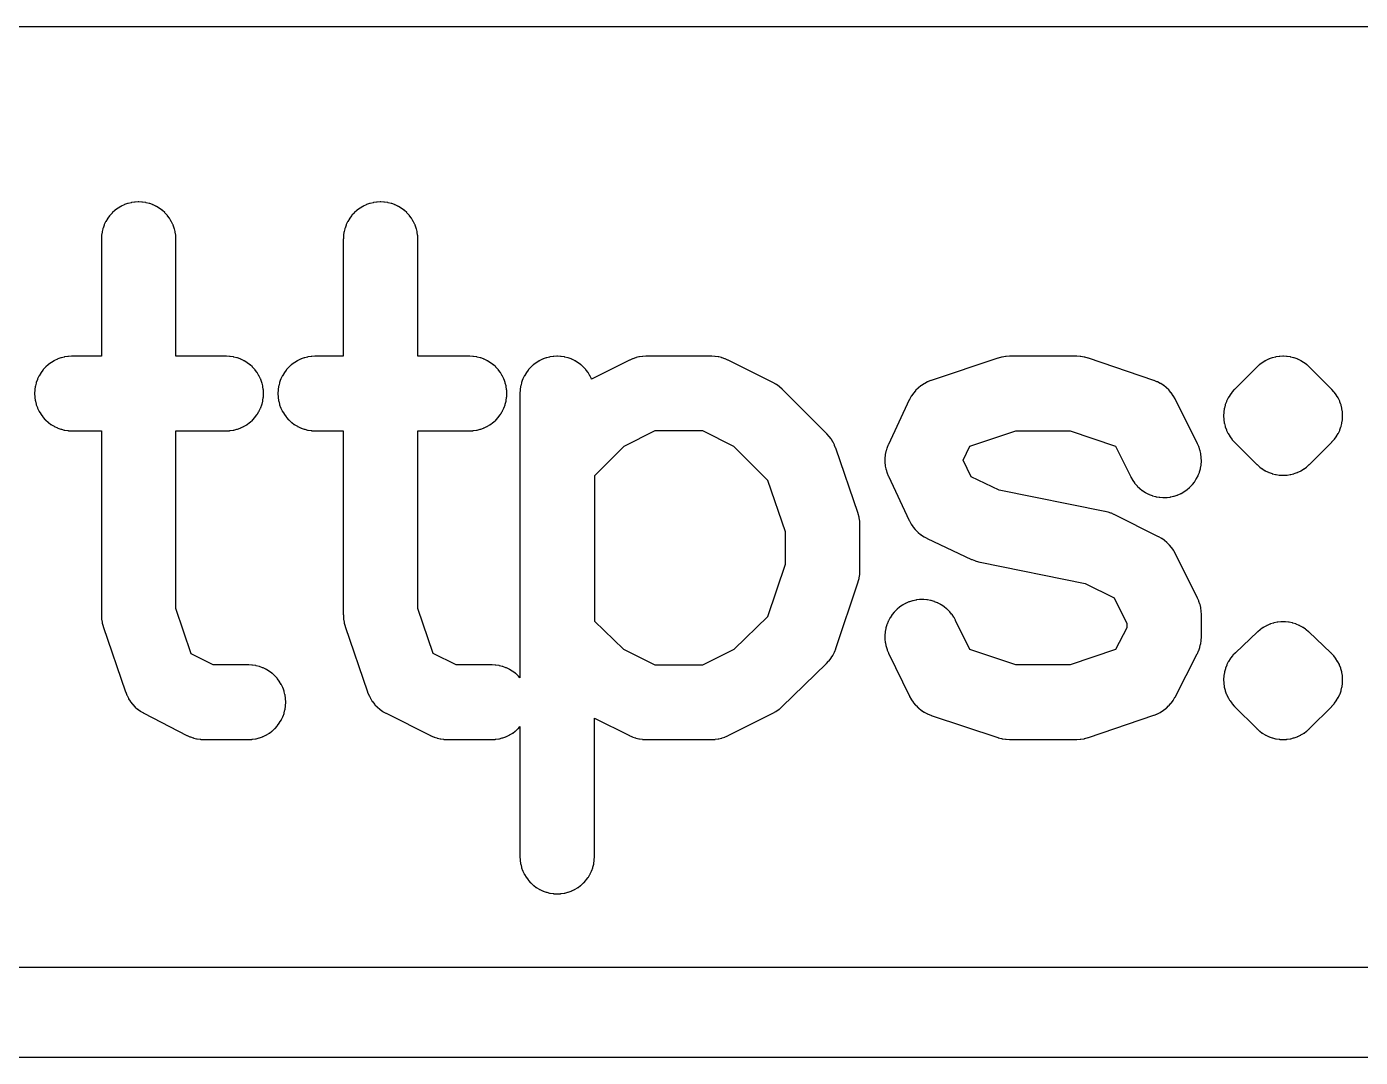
# Model space of a CAD drawing. Header units: inches. Extents: x -0.5 to 10, y -2.4 to 3.9.
# Drawn here: x 0.6572 to 0.7592, y -2.3883 to -2.3096 of the extents above; entities that cross this region are included whole.
import ezdxf

# ---------------------------------------------------------------- set-up
doc = ezdxf.new("R2010")
doc.units = ezdxf.units.IN

msp = doc.modelspace()

# ---------------------------------------------------------------- linework, layer by layer
for points in [[(0.60965, -2.30955), (0.60965, -2.38145), (4.96205, -2.38145), (4.96205, -2.30955)], [(0.66295, -2.34045), (0.66295, -2.3545), (0.66295, -2.354509), (0.662951, -2.354527), (0.662965, -2.354784), (0.662967, -2.354806), (0.662967, -2.354806), (0.662971, -2.354838), (0.663013, -2.355091), (0.663017, -2.355114), (0.663017, -2.355114), (0.663024, -2.355144), (0.663094, -2.355391), (0.663097, -2.355404), (0.663102, -2.355417), (0.664802, -2.360417), (0.664807, -2.360433), (0.66481, -2.36044), (0.664893, -2.36065), (0.664903, -2.360673), (0.664912, -2.360693), (0.665015, -2.360894), (0.665025, -2.360913), (0.665039, -2.360936), (0.66516, -2.361126), (0.665173, -2.361145), (0.665187, -2.361165), (0.665326, -2.361342), (0.665344, -2.361364), (0.665357, -2.361379), (0.665513, -2.361542), (0.665532, -2.361562), (0.665547, -2.361575), (0.665717, -2.361723), (0.665733, -2.361736), (0.665755, -2.361753), (0.665938, -2.361883), (0.665959, -2.361897), (0.665979, -2.361909), (0.666174, -2.362022), (0.666184, -2.362028), (0.666195, -2.362034), (0.669495, -2.363734), (0.669504, -2.363738), (0.669516, -2.363744), (0.66972, -2.363837), (0.669744, -2.363847), (0.669764, -2.363854), (0.669975, -2.363927), (0.669996, -2.363934), (0.670021, -2.363941), (0.670238, -2.363994), (0.670262, -2.363999), (0.670284, -2.364003), (0.670506, -2.364034), (0.67053, -2.364037), (0.670553, -2.364039), (0.670776, -2.364049), (0.67079, -2.36405), (0.6708, -2.36405), (0.6742, -2.36405), (0.67421, -2.36405), (0.674225, -2.364049), (0.674455, -2.364038), (0.674481, -2.364036), (0.674504, -2.364033), (0.674732, -2.363999), (0.674755, -2.363996), (0.67478, -2.36399), (0.675004, -2.363934), (0.67503, -2.363927), (0.675051, -2.36392), (0.675268, -2.363842), (0.675292, -2.363833), (0.675313, -2.363823), (0.675522, -2.363725), (0.675544, -2.363713), (0.675565, -2.363701), (0.675763, -2.363583), (0.675786, -2.363568), (0.675803, -2.363556), (0.675989, -2.363418), (0.67601, -2.363402), (0.676027, -2.363387), (0.676197, -2.363232), (0.676215, -2.363215), (0.676232, -2.363197), (0.676387, -2.363027), (0.676402, -2.36301), (0.676418, -2.362989), (0.676556, -2.362803), (0.676568, -2.362786), (0.676583, -2.362763), (0.676701, -2.362565), (0.676713, -2.362544), (0.676725, -2.362522), (0.676823, -2.362313), (0.676833, -2.362292), (0.676842, -2.362268), (0.67692, -2.362051), (0.676927, -2.36203), (0.676934, -2.362004), (0.67699, -2.36178), (0.676996, -2.361755), (0.676999, -2.361732), (0.677033, -2.361504), (0.677036, -2.361481), (0.677038, -2.361455), (0.677049, -2.361225), (0.67705, -2.3612), (0.677049, -2.361175), (0.677038, -2.360945), (0.677036, -2.360919), (0.677033, -2.360896), (0.676999, -2.360668), (0.676996, -2.360645), (0.67699, -2.36062), (0.676934, -2.360396), (0.676927, -2.36037), (0.67692, -2.360349), (0.676842, -2.360132), (0.676833, -2.360108), (0.676823, -2.360087), (0.676725, -2.359878), (0.676713, -2.359856), (0.676701, -2.359835), (0.676583, -2.359637), (0.676568, -2.359614), (0.676556, -2.359597), (0.676418, -2.359411), (0.676402, -2.35939), (0.676387, -2.359373), (0.676232, -2.359203), (0.676215, -2.359185), (0.676197, -2.359168), (0.676027, -2.359013), (0.67601, -2.358998), (0.675989, -2.358982), (0.675803, -2.358844), (0.675786, -2.358832), (0.675763, -2.358817), (0.675565, -2.358699), (0.675544, -2.358687), (0.675522, -2.358675), (0.675313, -2.358577), (0.675292, -2.358567), (0.675268, -2.358558), (0.675051, -2.35848), (0.67503, -2.358473), (0.675004, -2.358466), (0.67478, -2.35841), (0.674755, -2.358404), (0.674732, -2.358401), (0.674504, -2.358367), (0.674481, -2.358364), (0.674455, -2.358362), (0.674225, -2.358351), (0.67421, -2.35835), (0.6742, -2.35835), (0.671491, -2.35835), (0.669828, -2.357493), (0.66865, -2.354029), (0.66865, -2.34045), (0.6725, -2.34045), (0.67251, -2.34045), (0.672525, -2.340449), (0.672755, -2.340438), (0.672781, -2.340436), (0.672804, -2.340433), (0.673032, -2.340399), (0.673055, -2.340396), (0.67308, -2.34039), (0.673304, -2.340334), (0.67333, -2.340327), (0.673351, -2.34032), (0.673568, -2.340242), (0.673592, -2.340233), (0.673613, -2.340223), (0.673822, -2.340125), (0.673844, -2.340113), (0.673865, -2.340101), (0.674063, -2.339983), (0.674086, -2.339968), (0.674103, -2.339956), (0.674289, -2.339818), (0.67431, -2.339802), (0.674327, -2.339787), (0.674497, -2.339632), (0.674515, -2.339615), (0.674532, -2.339597), (0.674687, -2.339427), (0.674702, -2.33941), (0.674718, -2.339389), (0.674856, -2.339203), (0.674868, -2.339186), (0.674883, -2.339163), (0.675001, -2.338965), (0.675013, -2.338944), (0.675025, -2.338922), (0.675123, -2.338713), (0.675133, -2.338692), (0.675142, -2.338668), (0.67522, -2.338451), (0.675227, -2.33843), (0.675234, -2.338404), (0.67529, -2.33818), (0.675296, -2.338155), (0.675299, -2.338132), (0.675333, -2.337904), (0.675336, -2.337881), (0.675338, -2.337855), (0.675349, -2.337625), (0.67535, -2.3376), (0.675349, -2.337575), (0.675338, -2.337345), (0.675336, -2.337319), (0.675333, -2.337296), (0.675299, -2.337068), (0.675296, -2.337045), (0.67529, -2.33702), (0.675234, -2.336796), (0.675227, -2.33677), (0.67522, -2.336749), (0.675142, -2.336532), (0.675133, -2.336508), (0.675123, -2.336487), (0.675025, -2.336278), (0.675013, -2.336256), (0.675001, -2.336235), (0.674883, -2.336037), (0.674868, -2.336014), (0.674856, -2.335997), (0.674718, -2.335811), (0.674702, -2.33579), (0.674687, -2.335773), (0.674532, -2.335603), (0.674515, -2.335585), (0.674497, -2.335568), (0.674327, -2.335413), (0.67431, -2.335398), (0.674289, -2.335382), (0.674103, -2.335244), (0.674086, -2.335232), (0.674063, -2.335217), (0.673865, -2.335099), (0.673844, -2.335087), (0.673822, -2.335075), (0.673613, -2.334977), (0.673592, -2.334967), (0.673568, -2.334958), (0.673351, -2.33488), (0.67333, -2.334873), (0.673304, -2.334866), (0.67308, -2.33481), (0.673055, -2.334804), (0.673032, -2.334801), (0.672804, -2.334767), (0.672781, -2.334764), (0.672755, -2.334762), (0.672525, -2.334751), (0.67251, -2.33475), (0.6725, -2.33475), (0.66865, -2.33475), (0.66865, -2.3258), (0.66865, -2.32579), (0.668649, -2.325775), (0.668638, -2.325545), (0.668636, -2.325519), (0.668633, -2.325496), (0.668599, -2.325268), (0.668596, -2.325245), (0.66859, -2.32522), (0.668534, -2.324996), (0.668527, -2.32497), (0.66852, -2.324949), (0.668442, -2.324732), (0.668433, -2.324708), (0.668423, -2.324687), (0.668325, -2.324478), (0.668313, -2.324456), (0.668301, -2.324435), (0.668183, -2.324237), (0.668168, -2.324214), (0.668156, -2.324197), (0.668018, -2.324011), (0.668002, -2.32399), (0.667987, -2.323973), (0.667832, -2.323803), (0.667815, -2.323785), (0.667797, -2.323768), (0.667627, -2.323613), (0.66761, -2.323598), (0.667589, -2.323582), (0.667403, -2.323444), (0.667386, -2.323432), (0.667363, -2.323417), (0.667165, -2.323299), (0.667144, -2.323287), (0.667122, -2.323275), (0.666913, -2.323177), (0.666892, -2.323167), (0.666868, -2.323158), (0.666651, -2.32308), (0.66663, -2.323073), (0.666604, -2.323066), (0.66638, -2.32301), (0.666355, -2.323004), (0.666332, -2.323001), (0.666104, -2.322967), (0.666081, -2.322964), (0.666055, -2.322962), (0.665825, -2.322951), (0.6658, -2.32295), (0.665775, -2.322951), (0.665545, -2.322962), (0.665519, -2.322964), (0.665496, -2.322967), (0.665268, -2.323001), (0.665245, -2.323004), (0.66522, -2.32301), (0.664996, -2.323066), (0.66497, -2.323073), (0.664949, -2.32308), (0.664732, -2.323158), (0.664708, -2.323167), (0.664687, -2.323177), (0.664478, -2.323275), (0.664456, -2.323287), (0.664435, -2.323299), (0.664237, -2.323417), (0.664214, -2.323432), (0.664197, -2.323444), (0.664011, -2.323582), (0.66399, -2.323598), (0.663973, -2.323613), (0.663803, -2.323768), (0.663785, -2.323785), (0.663768, -2.323803), (0.663613, -2.323973), (0.663598, -2.32399), (0.663582, -2.324011), (0.663444, -2.324197), (0.663432, -2.324214), (0.663417, -2.324237), (0.663299, -2.324435), (0.663287, -2.324456), (0.663275, -2.324478), (0.663177, -2.324687), (0.663167, -2.324708), (0.663158, -2.324732), (0.66308, -2.324949), (0.663073, -2.32497), (0.663066, -2.324996), (0.66301, -2.32522), (0.663004, -2.325245), (0.663001, -2.325268), (0.662967, -2.325496), (0.662964, -2.325519), (0.662962, -2.325545), (0.662951, -2.325775), (0.66295, -2.32579), (0.66295, -2.3258), (0.66295, -2.33475), (0.6607, -2.33475), (0.66069, -2.33475), (0.660675, -2.334751), (0.660445, -2.334762), (0.660419, -2.334764), (0.660396, -2.334767), (0.660168, -2.334801), (0.660145, -2.334804), (0.66012, -2.33481), (0.659896, -2.334866), (0.65987, -2.334873), (0.659849, -2.33488), (0.659632, -2.334958), (0.659608, -2.334967), (0.659587, -2.334977), (0.659378, -2.335075), (0.659356, -2.335087), (0.659335, -2.335099), (0.659137, -2.335217), (0.659114, -2.335232), (0.659097, -2.335244), (0.658911, -2.335382), (0.65889, -2.335398), (0.658873, -2.335413), (0.658703, -2.335568), (0.658685, -2.335585), (0.658668, -2.335603), (0.658513, -2.335773), (0.658498, -2.33579), (0.658482, -2.335811), (0.658344, -2.335997), (0.658332, -2.336014), (0.658317, -2.336037), (0.658199, -2.336235), (0.658187, -2.336256), (0.658175, -2.336278), (0.658077, -2.336487), (0.658067, -2.336508), (0.658058, -2.336532), (0.65798, -2.336749), (0.657973, -2.33677), (0.657966, -2.336796), (0.65791, -2.33702), (0.657904, -2.337045), (0.657901, -2.337068), (0.657867, -2.337296), (0.657864, -2.337319), (0.657862, -2.337345), (0.657851, -2.337575), (0.65785, -2.3376), (0.657851, -2.337625), (0.657862, -2.337855), (0.657864, -2.337881), (0.657867, -2.337904), (0.657901, -2.338132), (0.657904, -2.338155), (0.65791, -2.33818), (0.657966, -2.338404), (0.657973, -2.33843), (0.65798, -2.338451), (0.658058, -2.338668), (0.658067, -2.338692), (0.658077, -2.338713), (0.658175, -2.338922), (0.658187, -2.338944), (0.658199, -2.338965), (0.658317, -2.339163), (0.658332, -2.339186), (0.658344, -2.339203), (0.658482, -2.339389), (0.658498, -2.33941), (0.658513, -2.339427), (0.658668, -2.339597), (0.658685, -2.339615), (0.658703, -2.339632), (0.658873, -2.339787), (0.65889, -2.339802), (0.658911, -2.339818), (0.659097, -2.339956), (0.659114, -2.339968), (0.659137, -2.339983), (0.659335, -2.340101), (0.659356, -2.340113), (0.659378, -2.340125), (0.659587, -2.340223), (0.659608, -2.340233), (0.659632, -2.340242), (0.659849, -2.34032), (0.65987, -2.340327), (0.659896, -2.340334), (0.66012, -2.34039), (0.660145, -2.340396), (0.660168, -2.340399), (0.660396, -2.340433), (0.660419, -2.340436), (0.660445, -2.340438), (0.660675, -2.340449), (0.66069, -2.34045), (0.6607, -2.34045)], [(0.68145, -2.34045), (0.68145, -2.3545), (0.68145, -2.354509), (0.681451, -2.354527), (0.681465, -2.354784), (0.681467, -2.354806), (0.681467, -2.354806), (0.681471, -2.354838), (0.681513, -2.355091), (0.681517, -2.355114), (0.681517, -2.355114), (0.681524, -2.355144), (0.681594, -2.355391), (0.681597, -2.355404), (0.681602, -2.355417), (0.683302, -2.360417), (0.683306, -2.36043), (0.68331, -2.36044), (0.683394, -2.360653), (0.683405, -2.360679), (0.683414, -2.360697), (0.683519, -2.360901), (0.68353, -2.360923), (0.683543, -2.360943), (0.683667, -2.361136), (0.683679, -2.361155), (0.683695, -2.361175), (0.683837, -2.361355), (0.683853, -2.361375), (0.683869, -2.361392), (0.684028, -2.361557), (0.684045, -2.361574), (0.684063, -2.36159), (0.684237, -2.361739), (0.684255, -2.361753), (0.684276, -2.361769), (0.684463, -2.3619), (0.684482, -2.361912), (0.684504, -2.361926), (0.684704, -2.362038), (0.684713, -2.362043), (0.684725, -2.362049), (0.688125, -2.363749), (0.688134, -2.363753), (0.688146, -2.363759), (0.688346, -2.363847), (0.688364, -2.363855), (0.688389, -2.363864), (0.688595, -2.363934), (0.688614, -2.36394), (0.68864, -2.363946), (0.688852, -2.363996), (0.688875, -2.364001), (0.688897, -2.364005), (0.689113, -2.364035), (0.689134, -2.364038), (0.689159, -2.364039), (0.689377, -2.364049), (0.689389, -2.36405), (0.6894, -2.36405), (0.6928, -2.36405), (0.69281, -2.36405), (0.692825, -2.364049), (0.693055, -2.364038), (0.693081, -2.364036), (0.693104, -2.364033), (0.693332, -2.363999), (0.693355, -2.363996), (0.69338, -2.36399), (0.693604, -2.363934), (0.69363, -2.363927), (0.693651, -2.36392), (0.693868, -2.363842), (0.693892, -2.363833), (0.693913, -2.363823), (0.694122, -2.363725), (0.694144, -2.363713), (0.694165, -2.363701), (0.694363, -2.363583), (0.694386, -2.363568), (0.694403, -2.363556), (0.694589, -2.363418), (0.69461, -2.363402), (0.694627, -2.363387), (0.694797, -2.363232), (0.694815, -2.363215), (0.694832, -2.363197), (0.69495, -2.363067), (0.69495, -2.373), (0.69495, -2.37301), (0.694951, -2.373025), (0.694962, -2.373255), (0.694964, -2.373281), (0.694967, -2.373304), (0.695001, -2.373532), (0.695004, -2.373555), (0.69501, -2.37358), (0.695066, -2.373804), (0.695073, -2.37383), (0.69508, -2.373851), (0.695158, -2.374068), (0.695167, -2.374092), (0.695177, -2.374113), (0.695275, -2.374322), (0.695287, -2.374344), (0.695299, -2.374365), (0.695417, -2.374563), (0.695432, -2.374586), (0.695444, -2.374603), (0.695582, -2.374789), (0.695598, -2.37481), (0.695613, -2.374827), (0.695768, -2.374997), (0.695785, -2.375015), (0.695803, -2.375032), (0.695973, -2.375187), (0.69599, -2.375202), (0.696011, -2.375218), (0.696197, -2.375356), (0.696214, -2.375368), (0.696237, -2.375383), (0.696435, -2.375501), (0.696456, -2.375513), (0.696478, -2.375525), (0.696687, -2.375623), (0.696708, -2.375633), (0.696732, -2.375642), (0.696949, -2.37572), (0.69697, -2.375727), (0.696996, -2.375734), (0.69722, -2.37579), (0.697245, -2.375796), (0.697268, -2.375799), (0.697496, -2.375833), (0.697519, -2.375836), (0.697545, -2.375838), (0.697775, -2.375849), (0.6978, -2.37585), (0.697825, -2.375849), (0.698055, -2.375838), (0.698081, -2.375836), (0.698104, -2.375833), (0.698332, -2.375799), (0.698355, -2.375796), (0.69838, -2.37579), (0.698604, -2.375734), (0.69863, -2.375727), (0.698651, -2.37572), (0.698868, -2.375642), (0.698892, -2.375633), (0.698913, -2.375623), (0.699122, -2.375525), (0.699144, -2.375513), (0.699165, -2.375501), (0.699363, -2.375383), (0.699386, -2.375368), (0.699403, -2.375356), (0.699589, -2.375218), (0.69961, -2.375202), (0.699627, -2.375187), (0.699797, -2.375032), (0.699815, -2.375015), (0.699832, -2.374997), (0.699987, -2.374827), (0.700002, -2.37481), (0.700018, -2.374789), (0.700156, -2.374603), (0.700168, -2.374586), (0.700183, -2.374563), (0.700301, -2.374365), (0.700313, -2.374344), (0.700325, -2.374322), (0.700423, -2.374113), (0.700433, -2.374092), (0.700442, -2.374068), (0.70052, -2.373851), (0.700527, -2.37383), (0.700534, -2.373804), (0.70059, -2.37358), (0.700596, -2.373555), (0.700599, -2.373532), (0.700633, -2.373304), (0.700636, -2.373281), (0.700638, -2.373255), (0.700649, -2.373025), (0.70065, -2.37301), (0.70065, -2.373), (0.70065, -2.362411), (0.703325, -2.363749), (0.703334, -2.363753), (0.703346, -2.363759), (0.703546, -2.363847), (0.703564, -2.363855), (0.703589, -2.363864), (0.703795, -2.363934), (0.703814, -2.36394), (0.70384, -2.363946), (0.704052, -2.363996), (0.704075, -2.364001), (0.704097, -2.364005), (0.704313, -2.364035), (0.704334, -2.364038), (0.704359, -2.364039), (0.704577, -2.364049), (0.704589, -2.36405), (0.7046, -2.36405), (0.7096, -2.36405), (0.709611, -2.36405), (0.709623, -2.364049), (0.709841, -2.364039), (0.709866, -2.364038), (0.709887, -2.364035), (0.710103, -2.364005), (0.710125, -2.364001), (0.710148, -2.363996), (0.71036, -2.363946), (0.710386, -2.36394), (0.710405, -2.363934), (0.710611, -2.363864), (0.710636, -2.363855), (0.710654, -2.363847), (0.710854, -2.363759), (0.710866, -2.363753), (0.710875, -2.363749), (0.714275, -2.362049), (0.714286, -2.362043), (0.714297, -2.362037), (0.714506, -2.361919), (0.714529, -2.361905), (0.714529, -2.361905), (0.714549, -2.361891), (0.714745, -2.361752), (0.714766, -2.361737), (0.714766, -2.361737), (0.714785, -2.361721), (0.714966, -2.361562), (0.71498, -2.36155), (0.714985, -2.361545), (0.718385, -2.358245), (0.71839, -2.35824), (0.718402, -2.358228), (0.718555, -2.358064), (0.718571, -2.358046), (0.718586, -2.358027), (0.718724, -2.357849), (0.718738, -2.35783), (0.718751, -2.35781), (0.718871, -2.35762), (0.718882, -2.3576), (0.718894, -2.357578), (0.718995, -2.357377), (0.719005, -2.357355), (0.719014, -2.357333), (0.719096, -2.357124), (0.719101, -2.357111), (0.719104, -2.357101), (0.720804, -2.352001), (0.720809, -2.351984), (0.720812, -2.351976), (0.720878, -2.351733), (0.720884, -2.351708), (0.720884, -2.351708), (0.72089, -2.35168), (0.72093, -2.351432), (0.720933, -2.351408), (0.720933, -2.351408), (0.720936, -2.351378), (0.720949, -2.351127), (0.72095, -2.351109), (0.72095, -2.3511), (0.72095, -2.3477), (0.72095, -2.347691), (0.720949, -2.347673), (0.720935, -2.347416), (0.720933, -2.347394), (0.720933, -2.347394), (0.720929, -2.347362), (0.720887, -2.347109), (0.720883, -2.347086), (0.720883, -2.347086), (0.720876, -2.347056), (0.720806, -2.346809), (0.720803, -2.346796), (0.720798, -2.346783), (0.719098, -2.341783), (0.719094, -2.341769), (0.71909, -2.341761), (0.719012, -2.341561), (0.719004, -2.341542), (0.718993, -2.341519), (0.718897, -2.341327), (0.718886, -2.341306), (0.718875, -2.341287), (0.718761, -2.341104), (0.718749, -2.341086), (0.718735, -2.341067), (0.718605, -2.340895), (0.718589, -2.340875), (0.718576, -2.34086), (0.718431, -2.340701), (0.718426, -2.340696), (0.718415, -2.340685), (0.715015, -2.337285), (0.715006, -2.337276), (0.714996, -2.337266), (0.714808, -2.337098), (0.714786, -2.337079), (0.714786, -2.337079), (0.714767, -2.337064), (0.714562, -2.336917), (0.714539, -2.336901), (0.714539, -2.336901), (0.714517, -2.336888), (0.714298, -2.336764), (0.714286, -2.336757), (0.714275, -2.336751), (0.710875, -2.335051), (0.710866, -2.335047), (0.710854, -2.335041), (0.710654, -2.334953), (0.710636, -2.334945), (0.710611, -2.334936), (0.710405, -2.334866), (0.710386, -2.33486), (0.71036, -2.334854), (0.710148, -2.334804), (0.710125, -2.334799), (0.710103, -2.334795), (0.709887, -2.334765), (0.709866, -2.334762), (0.709841, -2.334761), (0.709623, -2.334751), (0.709611, -2.33475), (0.7096, -2.33475), (0.7046, -2.33475), (0.704589, -2.33475), (0.704577, -2.334751), (0.704359, -2.334761), (0.704334, -2.334762), (0.704313, -2.334765), (0.704097, -2.334795), (0.704075, -2.334799), (0.704052, -2.334804), (0.70384, -2.334854), (0.703814, -2.33486), (0.703795, -2.334866), (0.703589, -2.334936), (0.703564, -2.334945), (0.703546, -2.334953), (0.703346, -2.335041), (0.703334, -2.335047), (0.703325, -2.335051), (0.700429, -2.336499), (0.700423, -2.336487), (0.700325, -2.336278), (0.700313, -2.336256), (0.700301, -2.336235), (0.700183, -2.336037), (0.700168, -2.336014), (0.700156, -2.335997), (0.700018, -2.335811), (0.700002, -2.33579), (0.699987, -2.335773), (0.699832, -2.335603), (0.699815, -2.335585), (0.699797, -2.335568), (0.699627, -2.335413), (0.69961, -2.335398), (0.699589, -2.335382), (0.699403, -2.335244), (0.699386, -2.335232), (0.699363, -2.335217), (0.699165, -2.335099), (0.699144, -2.335087), (0.699122, -2.335075), (0.698913, -2.334977), (0.698892, -2.334967), (0.698868, -2.334958), (0.698651, -2.33488), (0.69863, -2.334873), (0.698604, -2.334866), (0.69838, -2.33481), (0.698355, -2.334804), (0.698332, -2.334801), (0.698104, -2.334767), (0.698081, -2.334764), (0.698055, -2.334762), (0.697825, -2.334751), (0.6978, -2.33475), (0.697775, -2.334751), (0.697545, -2.334762), (0.697519, -2.334764), (0.697496, -2.334767), (0.697268, -2.334801), (0.697245, -2.334804), (0.69722, -2.33481), (0.696996, -2.334866), (0.69697, -2.334873), (0.696949, -2.33488), (0.696732, -2.334958), (0.696708, -2.334967), (0.696687, -2.334977), (0.696478, -2.335075), (0.696456, -2.335087), (0.696435, -2.335099), (0.696237, -2.335217), (0.696214, -2.335232), (0.696197, -2.335244), (0.696011, -2.335382), (0.69599, -2.335398), (0.695973, -2.335413), (0.695803, -2.335568), (0.695785, -2.335585), (0.695768, -2.335603), (0.695613, -2.335773), (0.695598, -2.33579), (0.695582, -2.335811), (0.695444, -2.335997), (0.695432, -2.336014), (0.695417, -2.336037), (0.695299, -2.336235), (0.695287, -2.336256), (0.695275, -2.336278), (0.695177, -2.336487), (0.695167, -2.336508), (0.695158, -2.336532), (0.69508, -2.336749), (0.695073, -2.33677), (0.695066, -2.336796), (0.69501, -2.33702), (0.695004, -2.337045), (0.695001, -2.337068), (0.694967, -2.337296), (0.694964, -2.337319), (0.694962, -2.337345), (0.694951, -2.337575), (0.69495, -2.33759), (0.69495, -2.3376), (0.69495, -2.359333), (0.694832, -2.359203), (0.694815, -2.359185), (0.694797, -2.359168), (0.694627, -2.359013), (0.69461, -2.358998), (0.694589, -2.358982), (0.694403, -2.358844), (0.694386, -2.358832), (0.694363, -2.358817), (0.694165, -2.358699), (0.694144, -2.358687), (0.694122, -2.358675), (0.693913, -2.358577), (0.693892, -2.358567), (0.693868, -2.358558), (0.693651, -2.35848), (0.69363, -2.358473), (0.693604, -2.358466), (0.69338, -2.35841), (0.693355, -2.358404), (0.693332, -2.358401), (0.693104, -2.358367), (0.693081, -2.358364), (0.693055, -2.358362), (0.692825, -2.358351), (0.69281, -2.35835), (0.6928, -2.35835), (0.690073, -2.35835), (0.688322, -2.357474), (0.68715, -2.354029), (0.68715, -2.34045), (0.6911, -2.34045), (0.69111, -2.34045), (0.691125, -2.340449), (0.691355, -2.340438), (0.691381, -2.340436), (0.691404, -2.340433), (0.691632, -2.340399), (0.691655, -2.340396), (0.69168, -2.34039), (0.691904, -2.340334), (0.69193, -2.340327), (0.691951, -2.34032), (0.692168, -2.340242), (0.692192, -2.340233), (0.692213, -2.340223), (0.692422, -2.340125), (0.692444, -2.340113), (0.692465, -2.340101), (0.692663, -2.339983), (0.692686, -2.339968), (0.692703, -2.339956), (0.692889, -2.339818), (0.69291, -2.339802), (0.692927, -2.339787), (0.693097, -2.339632), (0.693115, -2.339615), (0.693132, -2.339597), (0.693287, -2.339427), (0.693302, -2.33941), (0.693318, -2.339389), (0.693456, -2.339203), (0.693468, -2.339186), (0.693483, -2.339163), (0.693601, -2.338965), (0.693613, -2.338944), (0.693625, -2.338922), (0.693723, -2.338713), (0.693733, -2.338692), (0.693742, -2.338668), (0.69382, -2.338451), (0.693827, -2.33843), (0.693834, -2.338404), (0.69389, -2.33818), (0.693896, -2.338155), (0.693899, -2.338132), (0.693933, -2.337904), (0.693936, -2.337881), (0.693938, -2.337855), (0.693949, -2.337625), (0.69395, -2.3376), (0.693949, -2.337575), (0.693938, -2.337345), (0.693936, -2.337319), (0.693933, -2.337296), (0.693899, -2.337068), (0.693896, -2.337045), (0.69389, -2.33702), (0.693834, -2.336796), (0.693827, -2.33677), (0.69382, -2.336749), (0.693742, -2.336532), (0.693733, -2.336508), (0.693723, -2.336487), (0.693625, -2.336278), (0.693613, -2.336256), (0.693601, -2.336235), (0.693483, -2.336037), (0.693468, -2.336014), (0.693456, -2.335997), (0.693318, -2.335811), (0.693302, -2.33579), (0.693287, -2.335773), (0.693132, -2.335603), (0.693115, -2.335585), (0.693097, -2.335568), (0.692927, -2.335413), (0.69291, -2.335398), (0.692889, -2.335382), (0.692703, -2.335244), (0.692686, -2.335232), (0.692663, -2.335217), (0.692465, -2.335099), (0.692444, -2.335087), (0.692422, -2.335075), (0.692213, -2.334977), (0.692192, -2.334967), (0.692168, -2.334958), (0.691951, -2.33488), (0.69193, -2.334873), (0.691904, -2.334866), (0.69168, -2.33481), (0.691655, -2.334804), (0.691632, -2.334801), (0.691404, -2.334767), (0.691381, -2.334764), (0.691355, -2.334762), (0.691125, -2.334751), (0.69111, -2.33475), (0.6911, -2.33475), (0.68715, -2.33475), (0.68715, -2.3258), (0.68715, -2.32579), (0.687149, -2.325775), (0.687138, -2.325545), (0.687136, -2.325519), (0.687133, -2.325496), (0.687099, -2.325268), (0.687096, -2.325245), (0.68709, -2.32522), (0.687034, -2.324996), (0.687027, -2.32497), (0.68702, -2.324949), (0.686942, -2.324732), (0.686933, -2.324708), (0.686923, -2.324687), (0.686825, -2.324478), (0.686813, -2.324456), (0.686801, -2.324435), (0.686683, -2.324237), (0.686668, -2.324214), (0.686656, -2.324197), (0.686518, -2.324011), (0.686502, -2.32399), (0.686487, -2.323973), (0.686332, -2.323803), (0.686315, -2.323785), (0.686297, -2.323768), (0.686127, -2.323613), (0.68611, -2.323598), (0.686089, -2.323582), (0.685903, -2.323444), (0.685886, -2.323432), (0.685863, -2.323417), (0.685665, -2.323299), (0.685644, -2.323287), (0.685622, -2.323275), (0.685413, -2.323177), (0.685392, -2.323167), (0.685368, -2.323158), (0.685151, -2.32308), (0.68513, -2.323073), (0.685104, -2.323066), (0.68488, -2.32301), (0.684855, -2.323004), (0.684832, -2.323001), (0.684604, -2.322967), (0.684581, -2.322964), (0.684555, -2.322962), (0.684325, -2.322951), (0.6843, -2.32295), (0.684275, -2.322951), (0.684045, -2.322962), (0.684019, -2.322964), (0.683996, -2.322967), (0.683768, -2.323001), (0.683745, -2.323004), (0.68372, -2.32301), (0.683496, -2.323066), (0.68347, -2.323073), (0.683449, -2.32308), (0.683232, -2.323158), (0.683208, -2.323167), (0.683187, -2.323177), (0.682978, -2.323275), (0.682956, -2.323287), (0.682935, -2.323299), (0.682737, -2.323417), (0.682714, -2.323432), (0.682697, -2.323444), (0.682511, -2.323582), (0.68249, -2.323598), (0.682473, -2.323613), (0.682303, -2.323768), (0.682285, -2.323785), (0.682268, -2.323803), (0.682113, -2.323973), (0.682098, -2.32399), (0.682082, -2.324011), (0.681944, -2.324197), (0.681932, -2.324214), (0.681917, -2.324237), (0.681799, -2.324435), (0.681787, -2.324456), (0.681775, -2.324478), (0.681677, -2.324687), (0.681667, -2.324708), (0.681658, -2.324732), (0.68158, -2.324949), (0.681573, -2.32497), (0.681566, -2.324996), (0.68151, -2.32522), (0.681504, -2.325245), (0.681501, -2.325268), (0.681467, -2.325496), (0.681464, -2.325519), (0.681462, -2.325545), (0.681451, -2.325775), (0.68145, -2.32579), (0.68145, -2.3258), (0.68145, -2.33475), (0.6793, -2.33475), (0.67929, -2.33475), (0.679275, -2.334751), (0.679045, -2.334762), (0.679019, -2.334764), (0.678996, -2.334767), (0.678768, -2.334801), (0.678745, -2.334804), (0.67872, -2.33481), (0.678496, -2.334866), (0.67847, -2.334873), (0.678449, -2.33488), (0.678232, -2.334958), (0.678208, -2.334967), (0.678187, -2.334977), (0.677978, -2.335075), (0.677956, -2.335087), (0.677935, -2.335099), (0.677737, -2.335217), (0.677714, -2.335232), (0.677697, -2.335244), (0.677511, -2.335382), (0.67749, -2.335398), (0.677473, -2.335413), (0.677303, -2.335568), (0.677285, -2.335585), (0.677268, -2.335603), (0.677113, -2.335773), (0.677098, -2.33579), (0.677082, -2.335811), (0.676944, -2.335997), (0.676932, -2.336014), (0.676917, -2.336037), (0.676799, -2.336235), (0.676787, -2.336256), (0.676775, -2.336278), (0.676677, -2.336487), (0.676667, -2.336508), (0.676658, -2.336532), (0.67658, -2.336749), (0.676573, -2.33677), (0.676566, -2.336796), (0.67651, -2.33702), (0.676504, -2.337045), (0.676501, -2.337068), (0.676467, -2.337296), (0.676464, -2.337319), (0.676462, -2.337345), (0.676451, -2.337575), (0.67645, -2.3376), (0.676451, -2.337625), (0.676462, -2.337855), (0.676464, -2.337881), (0.676467, -2.337904), (0.676501, -2.338132), (0.676504, -2.338155), (0.67651, -2.33818), (0.676566, -2.338404), (0.676573, -2.33843), (0.67658, -2.338451), (0.676658, -2.338668), (0.676667, -2.338692), (0.676677, -2.338713), (0.676775, -2.338922), (0.676787, -2.338944), (0.676799, -2.338965), (0.676917, -2.339163), (0.676932, -2.339186), (0.676944, -2.339203), (0.677082, -2.339389), (0.677098, -2.33941), (0.677113, -2.339427), (0.677268, -2.339597), (0.677285, -2.339615), (0.677303, -2.339632), (0.677473, -2.339787), (0.67749, -2.339802), (0.677511, -2.339818), (0.677697, -2.339956), (0.677714, -2.339968), (0.677737, -2.339983), (0.677935, -2.340101), (0.677956, -2.340113), (0.677978, -2.340125), (0.678187, -2.340223), (0.678208, -2.340233), (0.678232, -2.340242), (0.678449, -2.34032), (0.67847, -2.340327), (0.678496, -2.340334), (0.67872, -2.34039), (0.678745, -2.340396), (0.678768, -2.340399), (0.678996, -2.340433), (0.679019, -2.340436), (0.679045, -2.340438), (0.679275, -2.340449), (0.67929, -2.34045), (0.6793, -2.34045)], [(0.740474, -2.341622), (0.741651, -2.343975), (0.741655, -2.343983), (0.741662, -2.343996), (0.741776, -2.344197), (0.74179, -2.344221), (0.741802, -2.344239), (0.741934, -2.344428), (0.741949, -2.344448), (0.741964, -2.344466), (0.742114, -2.344641), (0.74213, -2.344659), (0.742148, -2.344677), (0.742315, -2.344837), (0.742333, -2.344853), (0.742352, -2.344869), (0.742533, -2.345011), (0.742552, -2.345025), (0.742573, -2.345039), (0.742768, -2.345163), (0.742786, -2.345175), (0.74281, -2.345188), (0.743016, -2.345292), (0.743039, -2.345303), (0.743061, -2.345312), (0.743276, -2.345395), (0.743299, -2.345404), (0.743322, -2.345411), (0.743544, -2.345473), (0.743572, -2.34548), (0.743592, -2.345484), (0.743819, -2.345524), (0.743845, -2.345528), (0.743868, -2.34553), (0.744098, -2.345548), (0.744121, -2.345549), (0.744147, -2.345549), (0.744378, -2.345544), (0.744403, -2.345543), (0.744426, -2.34554), (0.744655, -2.345513), (0.744682, -2.345509), (0.744704, -2.345505), (0.744929, -2.345455), (0.744953, -2.345449), (0.744976, -2.345442), (0.745195, -2.34537), (0.745222, -2.34536), (0.745241, -2.345352), (0.745452, -2.34526), (0.745475, -2.345249), (0.745496, -2.345238), (0.745697, -2.345124), (0.745721, -2.34511), (0.745739, -2.345098), (0.745928, -2.344966), (0.745948, -2.344951), (0.745966, -2.344936), (0.746141, -2.344786), (0.746159, -2.34477), (0.746177, -2.344752), (0.746337, -2.344585), (0.746353, -2.344567), (0.746369, -2.344548), (0.746511, -2.344367), (0.746525, -2.344348), (0.746539, -2.344327), (0.746663, -2.344132), (0.746675, -2.344114), (0.746688, -2.34409), (0.746792, -2.343884), (0.746803, -2.343861), (0.746812, -2.343839), (0.746895, -2.343624), (0.746904, -2.343601), (0.746911, -2.343578), (0.746973, -2.343356), (0.74698, -2.343328), (0.746984, -2.343308), (0.747024, -2.343081), (0.747028, -2.343055), (0.74703, -2.343032), (0.747048, -2.342802), (0.747049, -2.342779), (0.747049, -2.342753), (0.747044, -2.342522), (0.747043, -2.342497), (0.74704, -2.342474), (0.747013, -2.342245), (0.747009, -2.342218), (0.747005, -2.342196), (0.746955, -2.341971), (0.746949, -2.341947), (0.746942, -2.341924), (0.74687, -2.341705), (0.74686, -2.341678), (0.746852, -2.341659), (0.74676, -2.341448), (0.746753, -2.341434), (0.746749, -2.341425), (0.745049, -2.338025), (0.745043, -2.338013), (0.745038, -2.338004), (0.744926, -2.337804), (0.744912, -2.337782), (0.7449, -2.337763), (0.744769, -2.337576), (0.744753, -2.337555), (0.744739, -2.337537), (0.74459, -2.337363), (0.744574, -2.337345), (0.744557, -2.337328), (0.744392, -2.337169), (0.744375, -2.337153), (0.744355, -2.337137), (0.744175, -2.336995), (0.744155, -2.336979), (0.744136, -2.336967), (0.743943, -2.336843), (0.743923, -2.33683), (0.743901, -2.336819), (0.743697, -2.336714), (0.743679, -2.336705), (0.743653, -2.336694), (0.74344, -2.33661), (0.74343, -2.336606), (0.743417, -2.336602), (0.738417, -2.334902), (0.738404, -2.334897), (0.738391, -2.334894), (0.738144, -2.334824), (0.738114, -2.334817), (0.738114, -2.334817), (0.738091, -2.334813), (0.737838, -2.334771), (0.737806, -2.334767), (0.737806, -2.334767), (0.737784, -2.334765), (0.737527, -2.334751), (0.737509, -2.33475), (0.7375, -2.33475), (0.7324, -2.33475), (0.732391, -2.33475), (0.732373, -2.334751), (0.732122, -2.334764), (0.732092, -2.334767), (0.732092, -2.334767), (0.732068, -2.33477), (0.73182, -2.33481), (0.731792, -2.334816), (0.731792, -2.334816), (0.731767, -2.334822), (0.731524, -2.334888), (0.731516, -2.334891), (0.731499, -2.334896), (0.726399, -2.336596), (0.72639, -2.336599), (0.726375, -2.336605), (0.726154, -2.336691), (0.726128, -2.336702), (0.726128, -2.336702), (0.726108, -2.336712), (0.725896, -2.33682), (0.725877, -2.336831), (0.725877, -2.336831), (0.725852, -2.336846), (0.725653, -2.336975), (0.725633, -2.336989), (0.725633, -2.336989), (0.725612, -2.337004), (0.725427, -2.337153), (0.725409, -2.337168), (0.725409, -2.337168), (0.725389, -2.337187), (0.725219, -2.337353), (0.725204, -2.337369), (0.725204, -2.337369), (0.725185, -2.33739), (0.725033, -2.337573), (0.725016, -2.337595), (0.725016, -2.337595), (0.725003, -2.337614), (0.724871, -2.337811), (0.724856, -2.337833), (0.724856, -2.337833), (0.724845, -2.337854), (0.724733, -2.338064), (0.724726, -2.338076), (0.724721, -2.338086), (0.723121, -2.341486), (0.723118, -2.341492), (0.723111, -2.341509), (0.723024, -2.341721), (0.723016, -2.341743), (0.723008, -2.341767), (0.722941, -2.341987), (0.722934, -2.342014), (0.722929, -2.342034), (0.722885, -2.34226), (0.72288, -2.342285), (0.722878, -2.342308), (0.722855, -2.342536), (0.722853, -2.34256), (0.722853, -2.342585), (0.722853, -2.342815), (0.722853, -2.34284), (0.722855, -2.342864), (0.722878, -2.343092), (0.72288, -2.343115), (0.722885, -2.34314), (0.722929, -2.343366), (0.722934, -2.343386), (0.722941, -2.343413), (0.723008, -2.343633), (0.723016, -2.343657), (0.723024, -2.343679), (0.723111, -2.343891), (0.723118, -2.343908), (0.723121, -2.343914), (0.724721, -2.347314), (0.724726, -2.347324), (0.724732, -2.347336), (0.724841, -2.34754), (0.724854, -2.347563), (0.724867, -2.347583), (0.724995, -2.347776), (0.725011, -2.347798), (0.725025, -2.347815), (0.725172, -2.347995), (0.725187, -2.348013), (0.725205, -2.348031), (0.725369, -2.348195), (0.725387, -2.348213), (0.725405, -2.348228), (0.725585, -2.348375), (0.725602, -2.348389), (0.725624, -2.348405), (0.725817, -2.348533), (0.725837, -2.348546), (0.72586, -2.348559), (0.726064, -2.348668), (0.726076, -2.348674), (0.726086, -2.348679), (0.729486, -2.350279), (0.729499, -2.350285), (0.729514, -2.350291), (0.729776, -2.350395), (0.729803, -2.350405), (0.729803, -2.350405), (0.729833, -2.350414), (0.730105, -2.350487), (0.730117, -2.350489), (0.730135, -2.350493), (0.738164, -2.352118), (0.740376, -2.353224), (0.74135, -2.355173), (0.74135, -2.355509), (0.740493, -2.357172), (0.737029, -2.35835), (0.732862, -2.35835), (0.729341, -2.357176), (0.728264, -2.354957), (0.728262, -2.354951), (0.728253, -2.354935), (0.728143, -2.354732), (0.728131, -2.354713), (0.728117, -2.354691), (0.727987, -2.3545), (0.727973, -2.35448), (0.727957, -2.354461), (0.727809, -2.354284), (0.727794, -2.354267), (0.727776, -2.354248), (0.727611, -2.354087), (0.727591, -2.354068), (0.727575, -2.354054), (0.727395, -2.353909), (0.727375, -2.353894), (0.727355, -2.353881), (0.727162, -2.353754), (0.727142, -2.353742), (0.72712, -2.35373), (0.726916, -2.353623), (0.726893, -2.353612), (0.726871, -2.353602), (0.726657, -2.353516), (0.726637, -2.353509), (0.726611, -2.3535), (0.726389, -2.353435), (0.726365, -2.353429), (0.726342, -2.353424), (0.726115, -2.353381), (0.726088, -2.353377), (0.726067, -2.353374), (0.725837, -2.353354), (0.725813, -2.353352), (0.725788, -2.353352), (0.725557, -2.353354), (0.725531, -2.353355), (0.725508, -2.353357), (0.725279, -2.353382), (0.725256, -2.353385), (0.72523, -2.353389), (0.725005, -2.353437), (0.72498, -2.353443), (0.724957, -2.353449), (0.724737, -2.353518), (0.724718, -2.353524), (0.724691, -2.353535), (0.724479, -2.353625), (0.724459, -2.353634), (0.724435, -2.353647), (0.724232, -2.353757), (0.724213, -2.353769), (0.724191, -2.353783), (0.724, -2.353913), (0.72398, -2.353927), (0.723961, -2.353943), (0.723784, -2.354091), (0.723767, -2.354106), (0.723748, -2.354124), (0.723587, -2.354289), (0.723568, -2.354309), (0.723554, -2.354325), (0.723409, -2.354505), (0.723394, -2.354525), (0.723381, -2.354545), (0.723254, -2.354738), (0.723242, -2.354758), (0.72323, -2.35478), (0.723123, -2.354984), (0.723112, -2.355007), (0.723102, -2.355029), (0.723016, -2.355243), (0.723009, -2.355263), (0.723, -2.355289), (0.722935, -2.355511), (0.722929, -2.355535), (0.722924, -2.355558), (0.722881, -2.355785), (0.722877, -2.355812), (0.722874, -2.355833), (0.722854, -2.356063), (0.722852, -2.356087), (0.722852, -2.356112), (0.722854, -2.356343), (0.722855, -2.356369), (0.722857, -2.356392), (0.722882, -2.356621), (0.722885, -2.356644), (0.722889, -2.35667), (0.722937, -2.356895), (0.722943, -2.35692), (0.722949, -2.356943), (0.723018, -2.357163), (0.723024, -2.357182), (0.723035, -2.357209), (0.723125, -2.357421), (0.72313, -2.357432), (0.723136, -2.357443), (0.724736, -2.360743), (0.72474, -2.360753), (0.724747, -2.360766), (0.72486, -2.360971), (0.724871, -2.360992), (0.724886, -2.361013), (0.725018, -2.361207), (0.725032, -2.361226), (0.725048, -2.361246), (0.725199, -2.361425), (0.725218, -2.361446), (0.725233, -2.361462), (0.725401, -2.361625), (0.725417, -2.361639), (0.725439, -2.361658), (0.725622, -2.361803), (0.725642, -2.361818), (0.725663, -2.361832), (0.72586, -2.361959), (0.725881, -2.361972), (0.725881, -2.361972), (0.725903, -2.361984), (0.726112, -2.36209), (0.726137, -2.362102), (0.726157, -2.36211), (0.726375, -2.362195), (0.726387, -2.3622), (0.726399, -2.362204), (0.731499, -2.363904), (0.731516, -2.363909), (0.731524, -2.363912), (0.731767, -2.363978), (0.731792, -2.363984), (0.731792, -2.363984), (0.73182, -2.36399), (0.732068, -2.36403), (0.732092, -2.364033), (0.732092, -2.364033), (0.732122, -2.364036), (0.732373, -2.364049), (0.732391, -2.36405), (0.7324, -2.36405), (0.7375, -2.36405), (0.737509, -2.36405), (0.737527, -2.364049), (0.737784, -2.364035), (0.737806, -2.364033), (0.737806, -2.364033), (0.737838, -2.364029), (0.738091, -2.363987), (0.738114, -2.363983), (0.738114, -2.363983), (0.738144, -2.363976), (0.738391, -2.363906), (0.738404, -2.363903), (0.738417, -2.363898), (0.743417, -2.362198), (0.743433, -2.362193), (0.74344, -2.36219), (0.74365, -2.362107), (0.743673, -2.362097), (0.743693, -2.362088), (0.743894, -2.361985), (0.743913, -2.361975), (0.743936, -2.361961), (0.744126, -2.36184), (0.744145, -2.361827), (0.744165, -2.361813), (0.744342, -2.361674), (0.744364, -2.361656), (0.744379, -2.361643), (0.744542, -2.361487), (0.744562, -2.361468), (0.744575, -2.361453), (0.744723, -2.361283), (0.744736, -2.361267), (0.744753, -2.361245), (0.744883, -2.361062), (0.744897, -2.361041), (0.744909, -2.361021), (0.745022, -2.360826), (0.745028, -2.360816), (0.745034, -2.360805), (0.746734, -2.357505), (0.746738, -2.357496), (0.746744, -2.357484), (0.746837, -2.35728), (0.746847, -2.357256), (0.746854, -2.357236), (0.746927, -2.357025), (0.746934, -2.357004), (0.746941, -2.356979), (0.746994, -2.356762), (0.746999, -2.356738), (0.747003, -2.356716), (0.747034, -2.356494), (0.747037, -2.35647), (0.747039, -2.356447), (0.747049, -2.356224), (0.74705, -2.35621), (0.74705, -2.3562), (0.74705, -2.3545), (0.74705, -2.354489), (0.747049, -2.354477), (0.747039, -2.354259), (0.747038, -2.354234), (0.747035, -2.354213), (0.747005, -2.353997), (0.747001, -2.353975), (0.746996, -2.353952), (0.746946, -2.35374), (0.74694, -2.353714), (0.746934, -2.353695), (0.746864, -2.353489), (0.746855, -2.353464), (0.746847, -2.353446), (0.746759, -2.353246), (0.746753, -2.353234), (0.746749, -2.353225), (0.745049, -2.349825), (0.745047, -2.349821), (0.745038, -2.349805), (0.744933, -2.349617), (0.744922, -2.349598), (0.744909, -2.349578), (0.744787, -2.3494), (0.744771, -2.349378), (0.744759, -2.349363), (0.744621, -2.349197), (0.744608, -2.349183), (0.74459, -2.349163), (0.744437, -2.34901), (0.744417, -2.348992), (0.744403, -2.348979), (0.744237, -2.348841), (0.744222, -2.348829), (0.7442, -2.348813), (0.744022, -2.348691), (0.744002, -2.348678), (0.743983, -2.348667), (0.743795, -2.348562), (0.743779, -2.348553), (0.743775, -2.348551), (0.740375, -2.346851), (0.740365, -2.346846), (0.740355, -2.346841), (0.740166, -2.346757), (0.740146, -2.346749), (0.740125, -2.346741), (0.73993, -2.346674), (0.739909, -2.346667), (0.739887, -2.346661), (0.739687, -2.346611), (0.739679, -2.34661), (0.739665, -2.346607), (0.731602, -2.344975), (0.729442, -2.343958), (0.72885, -2.3427), (0.729359, -2.341618), (0.732862, -2.34045), (0.737029, -2.34045)], [(0.755305, -2.335575), (0.755305, -2.335575), (0.755297, -2.335568), (0.755127, -2.335413), (0.75511, -2.335398), (0.755089, -2.335382), (0.754903, -2.335244), (0.754886, -2.335232), (0.754863, -2.335217), (0.754665, -2.335099), (0.754644, -2.335087), (0.754622, -2.335075), (0.754413, -2.334977), (0.754392, -2.334967), (0.754368, -2.334958), (0.754151, -2.33488), (0.75413, -2.334873), (0.754104, -2.334866), (0.75388, -2.33481), (0.753855, -2.334804), (0.753832, -2.334801), (0.753604, -2.334767), (0.753581, -2.334764), (0.753555, -2.334762), (0.753325, -2.334751), (0.7533, -2.33475), (0.753275, -2.334751), (0.753045, -2.334762), (0.753019, -2.334764), (0.752996, -2.334767), (0.752768, -2.334801), (0.752745, -2.334804), (0.75272, -2.33481), (0.752496, -2.334866), (0.75247, -2.334873), (0.752449, -2.33488), (0.752232, -2.334958), (0.752208, -2.334967), (0.752187, -2.334977), (0.751978, -2.335075), (0.751956, -2.335087), (0.751935, -2.335099), (0.751737, -2.335217), (0.751714, -2.335232), (0.751697, -2.335244), (0.751511, -2.335382), (0.75149, -2.335398), (0.751473, -2.335413), (0.751303, -2.335568), (0.751295, -2.335575), (0.751285, -2.335585), (0.749585, -2.337285), (0.749575, -2.337295), (0.749568, -2.337303), (0.749413, -2.337473), (0.749398, -2.33749), (0.749382, -2.337511), (0.749244, -2.337697), (0.749232, -2.337714), (0.749217, -2.337737), (0.749099, -2.337935), (0.749087, -2.337956), (0.749075, -2.337978), (0.748977, -2.338187), (0.748967, -2.338208), (0.748958, -2.338232), (0.74888, -2.338449), (0.748873, -2.33847), (0.748866, -2.338496), (0.74881, -2.33872), (0.748804, -2.338745), (0.748801, -2.338768), (0.748767, -2.338996), (0.748764, -2.339019), (0.748762, -2.339045), (0.748751, -2.339275), (0.74875, -2.3393), (0.748751, -2.339325), (0.748762, -2.339555), (0.748764, -2.339581), (0.748767, -2.339604), (0.748801, -2.339832), (0.748804, -2.339855), (0.74881, -2.33988), (0.748866, -2.340104), (0.748873, -2.34013), (0.74888, -2.340151), (0.748958, -2.340368), (0.748967, -2.340392), (0.748977, -2.340413), (0.749075, -2.340622), (0.749087, -2.340644), (0.749099, -2.340665), (0.749217, -2.340863), (0.749232, -2.340886), (0.749244, -2.340903), (0.749382, -2.341089), (0.749398, -2.34111), (0.749413, -2.341127), (0.749568, -2.341297), (0.749575, -2.341305), (0.749585, -2.341315), (0.751285, -2.343015), (0.751295, -2.343025), (0.751303, -2.343032), (0.751473, -2.343187), (0.75149, -2.343202), (0.751511, -2.343218), (0.751697, -2.343356), (0.751714, -2.343368), (0.751737, -2.343383), (0.751935, -2.343501), (0.751956, -2.343513), (0.751978, -2.343525), (0.752187, -2.343623), (0.752208, -2.343633), (0.752232, -2.343642), (0.752449, -2.34372), (0.75247, -2.343727), (0.752496, -2.343734), (0.75272, -2.34379), (0.752745, -2.343796), (0.752768, -2.343799), (0.752996, -2.343833), (0.753019, -2.343836), (0.753045, -2.343838), (0.753275, -2.343849), (0.7533, -2.34385), (0.753325, -2.343849), (0.753555, -2.343838), (0.753581, -2.343836), (0.753604, -2.343833), (0.753832, -2.343799), (0.753855, -2.343796), (0.75388, -2.34379), (0.754104, -2.343734), (0.75413, -2.343727), (0.754151, -2.34372), (0.754368, -2.343642), (0.754392, -2.343633), (0.754413, -2.343623), (0.754622, -2.343525), (0.754644, -2.343513), (0.754665, -2.343501), (0.754863, -2.343383), (0.754886, -2.343368), (0.754903, -2.343356), (0.755089, -2.343218), (0.75511, -2.343202), (0.755127, -2.343187), (0.755297, -2.343032), (0.755305, -2.343025), (0.755315, -2.343015), (0.757015, -2.341315), (0.757025, -2.341305), (0.757032, -2.341297), (0.757187, -2.341127), (0.757202, -2.34111), (0.757218, -2.341089), (0.757356, -2.340903), (0.757368, -2.340886), (0.757383, -2.340863), (0.757501, -2.340665), (0.757513, -2.340644), (0.757525, -2.340622), (0.757623, -2.340413), (0.757633, -2.340392), (0.757642, -2.340368), (0.75772, -2.340151), (0.757727, -2.34013), (0.757734, -2.340104), (0.75779, -2.33988), (0.757796, -2.339855), (0.757799, -2.339832), (0.757833, -2.339604), (0.757836, -2.339581), (0.757838, -2.339555), (0.757849, -2.339325), (0.75785, -2.3393), (0.757849, -2.339275), (0.757838, -2.339045), (0.757836, -2.339019), (0.757833, -2.338996), (0.757799, -2.338768), (0.757796, -2.338745), (0.75779, -2.33872), (0.757734, -2.338496), (0.757727, -2.33847), (0.75772, -2.338449), (0.757642, -2.338232), (0.757633, -2.338208), (0.757623, -2.338187), (0.757525, -2.337978), (0.757513, -2.337956), (0.757501, -2.337935), (0.757383, -2.337737), (0.757368, -2.337714), (0.757356, -2.337697), (0.757218, -2.337511), (0.757202, -2.33749), (0.757187, -2.337473), (0.757032, -2.337303), (0.757025, -2.337295), (0.757015, -2.337285), (0.755315, -2.335585)], [(0.70065, -2.343881), (0.70065, -2.354994), (0.702869, -2.357148), (0.705273, -2.35835), (0.708927, -2.35835), (0.711331, -2.357148), (0.713916, -2.354639), (0.71525, -2.350638), (0.71525, -2.348171), (0.713915, -2.344246), (0.711312, -2.341642), (0.708927, -2.34045), (0.705273, -2.34045), (0.702888, -2.341642)], [(0.755244, -2.355816), (0.755244, -2.355816), (0.755235, -2.355808), (0.755054, -2.355655), (0.755034, -2.355638), (0.755034, -2.355638), (0.755014, -2.355624), (0.75482, -2.35549), (0.7548, -2.355477), (0.754777, -2.355463), (0.75457, -2.355349), (0.754548, -2.355338), (0.754525, -2.355327), (0.754307, -2.355234), (0.754286, -2.355226), (0.75426, -2.355217), (0.754034, -2.355147), (0.75401, -2.35514), (0.753985, -2.355134), (0.753754, -2.355087), (0.753728, -2.355082), (0.753728, -2.355082), (0.753704, -2.355079), (0.753469, -2.355056), (0.753443, -2.355054), (0.753443, -2.355054), (0.753418, -2.355053), (0.753182, -2.355053), (0.753157, -2.355054), (0.753157, -2.355054), (0.753131, -2.355056), (0.752896, -2.355079), (0.752872, -2.355082), (0.752872, -2.355082), (0.752846, -2.355087), (0.752615, -2.355134), (0.75259, -2.35514), (0.752566, -2.355147), (0.75234, -2.355217), (0.752314, -2.355226), (0.752293, -2.355234), (0.752075, -2.355327), (0.752052, -2.355338), (0.75203, -2.355349), (0.751823, -2.355463), (0.7518, -2.355477), (0.75178, -2.35549), (0.751586, -2.355624), (0.751566, -2.355638), (0.751566, -2.355638), (0.751546, -2.355655), (0.751365, -2.355808), (0.751356, -2.355816), (0.751347, -2.355825), (0.749647, -2.357425), (0.749636, -2.357435), (0.749629, -2.357442), (0.749466, -2.357612), (0.749451, -2.357628), (0.749433, -2.357649), (0.749288, -2.357834), (0.749273, -2.357854), (0.749273, -2.357854), (0.749259, -2.357875), (0.749133, -2.358074), (0.74912, -2.358096), (0.749109, -2.358117), (0.749003, -2.358327), (0.748992, -2.35835), (0.748983, -2.358373), (0.748899, -2.358592), (0.74889, -2.358618), (0.74889, -2.358618), (0.748883, -2.35864), (0.748822, -2.358867), (0.748815, -2.358893), (0.748815, -2.358893), (0.748811, -2.358916), (0.748772, -2.359148), (0.748769, -2.35917), (0.748767, -2.359197), (0.748751, -2.359432), (0.74875, -2.359459), (0.748751, -2.359482), (0.748759, -2.359717), (0.74876, -2.359739), (0.74876, -2.359739), (0.748763, -2.359767), (0.748795, -2.36), (0.748799, -2.360027), (0.748804, -2.360049), (0.748859, -2.360277), (0.748866, -2.360305), (0.748866, -2.360305), (0.748873, -2.360325), (0.74895, -2.360547), (0.74896, -2.360574), (0.748969, -2.360594), (0.749068, -2.360807), (0.749078, -2.360828), (0.749091, -2.360851), (0.749211, -2.361053), (0.749224, -2.361074), (0.749239, -2.361095), (0.749378, -2.361284), (0.749392, -2.361302), (0.749392, -2.361302), (0.74941, -2.361323), (0.749568, -2.361497), (0.74957, -2.3615), (0.749585, -2.361515), (0.751285, -2.363215), (0.751295, -2.363225), (0.751303, -2.363232), (0.751473, -2.363387), (0.75149, -2.363402), (0.751511, -2.363418), (0.751697, -2.363556), (0.751714, -2.363568), (0.751737, -2.363583), (0.751935, -2.363701), (0.751956, -2.363713), (0.751978, -2.363725), (0.752187, -2.363823), (0.752208, -2.363833), (0.752232, -2.363842), (0.752449, -2.36392), (0.75247, -2.363927), (0.752496, -2.363934), (0.75272, -2.36399), (0.752745, -2.363996), (0.752768, -2.363999), (0.752996, -2.364033), (0.753019, -2.364036), (0.753045, -2.364038), (0.753275, -2.364049), (0.7533, -2.36405), (0.753325, -2.364049), (0.753555, -2.364038), (0.753581, -2.364036), (0.753604, -2.364033), (0.753832, -2.363999), (0.753855, -2.363996), (0.75388, -2.36399), (0.754104, -2.363934), (0.75413, -2.363927), (0.754151, -2.36392), (0.754368, -2.363842), (0.754392, -2.363833), (0.754413, -2.363823), (0.754622, -2.363725), (0.754644, -2.363713), (0.754665, -2.363701), (0.754863, -2.363583), (0.754886, -2.363568), (0.754903, -2.363556), (0.755089, -2.363418), (0.75511, -2.363402), (0.755127, -2.363387), (0.755297, -2.363232), (0.755305, -2.363225), (0.755315, -2.363215), (0.757015, -2.361515), (0.75703, -2.3615), (0.757032, -2.361497), (0.75719, -2.361323), (0.757208, -2.361302), (0.757208, -2.361302), (0.757222, -2.361284), (0.757361, -2.361095), (0.757376, -2.361074), (0.757389, -2.361053), (0.757509, -2.360851), (0.757522, -2.360828), (0.757532, -2.360807), (0.757631, -2.360594), (0.75764, -2.360574), (0.75765, -2.360547), (0.757727, -2.360325), (0.757734, -2.360305), (0.757734, -2.360305), (0.757741, -2.360277), (0.757796, -2.360049), (0.757801, -2.360027), (0.757805, -2.36), (0.757837, -2.359767), (0.75784, -2.359739), (0.75784, -2.359739), (0.757841, -2.359717), (0.757849, -2.359482), (0.75785, -2.359459), (0.757849, -2.359432), (0.757833, -2.359197), (0.757831, -2.35917), (0.757828, -2.359148), (0.757789, -2.358916), (0.757785, -2.358893), (0.757785, -2.358893), (0.757778, -2.358867), (0.757717, -2.35864), (0.75771, -2.358618), (0.75771, -2.358618), (0.757701, -2.358592), (0.757617, -2.358373), (0.757608, -2.35835), (0.757597, -2.358327), (0.757491, -2.358117), (0.75748, -2.358096), (0.757467, -2.358074), (0.757341, -2.357875), (0.757327, -2.357854), (0.757327, -2.357854), (0.757312, -2.357834), (0.757167, -2.357649), (0.757149, -2.357628), (0.757134, -2.357612), (0.756971, -2.357442), (0.756964, -2.357435), (0.756953, -2.357425), (0.755253, -2.355825)]]:
    msp.add_lwpolyline(points, close=True)
msp.add_lwpolyline([(-0.4567, -2.38835), (4.9655, -2.38835)])

doc.saveas('drawing.dxf')
